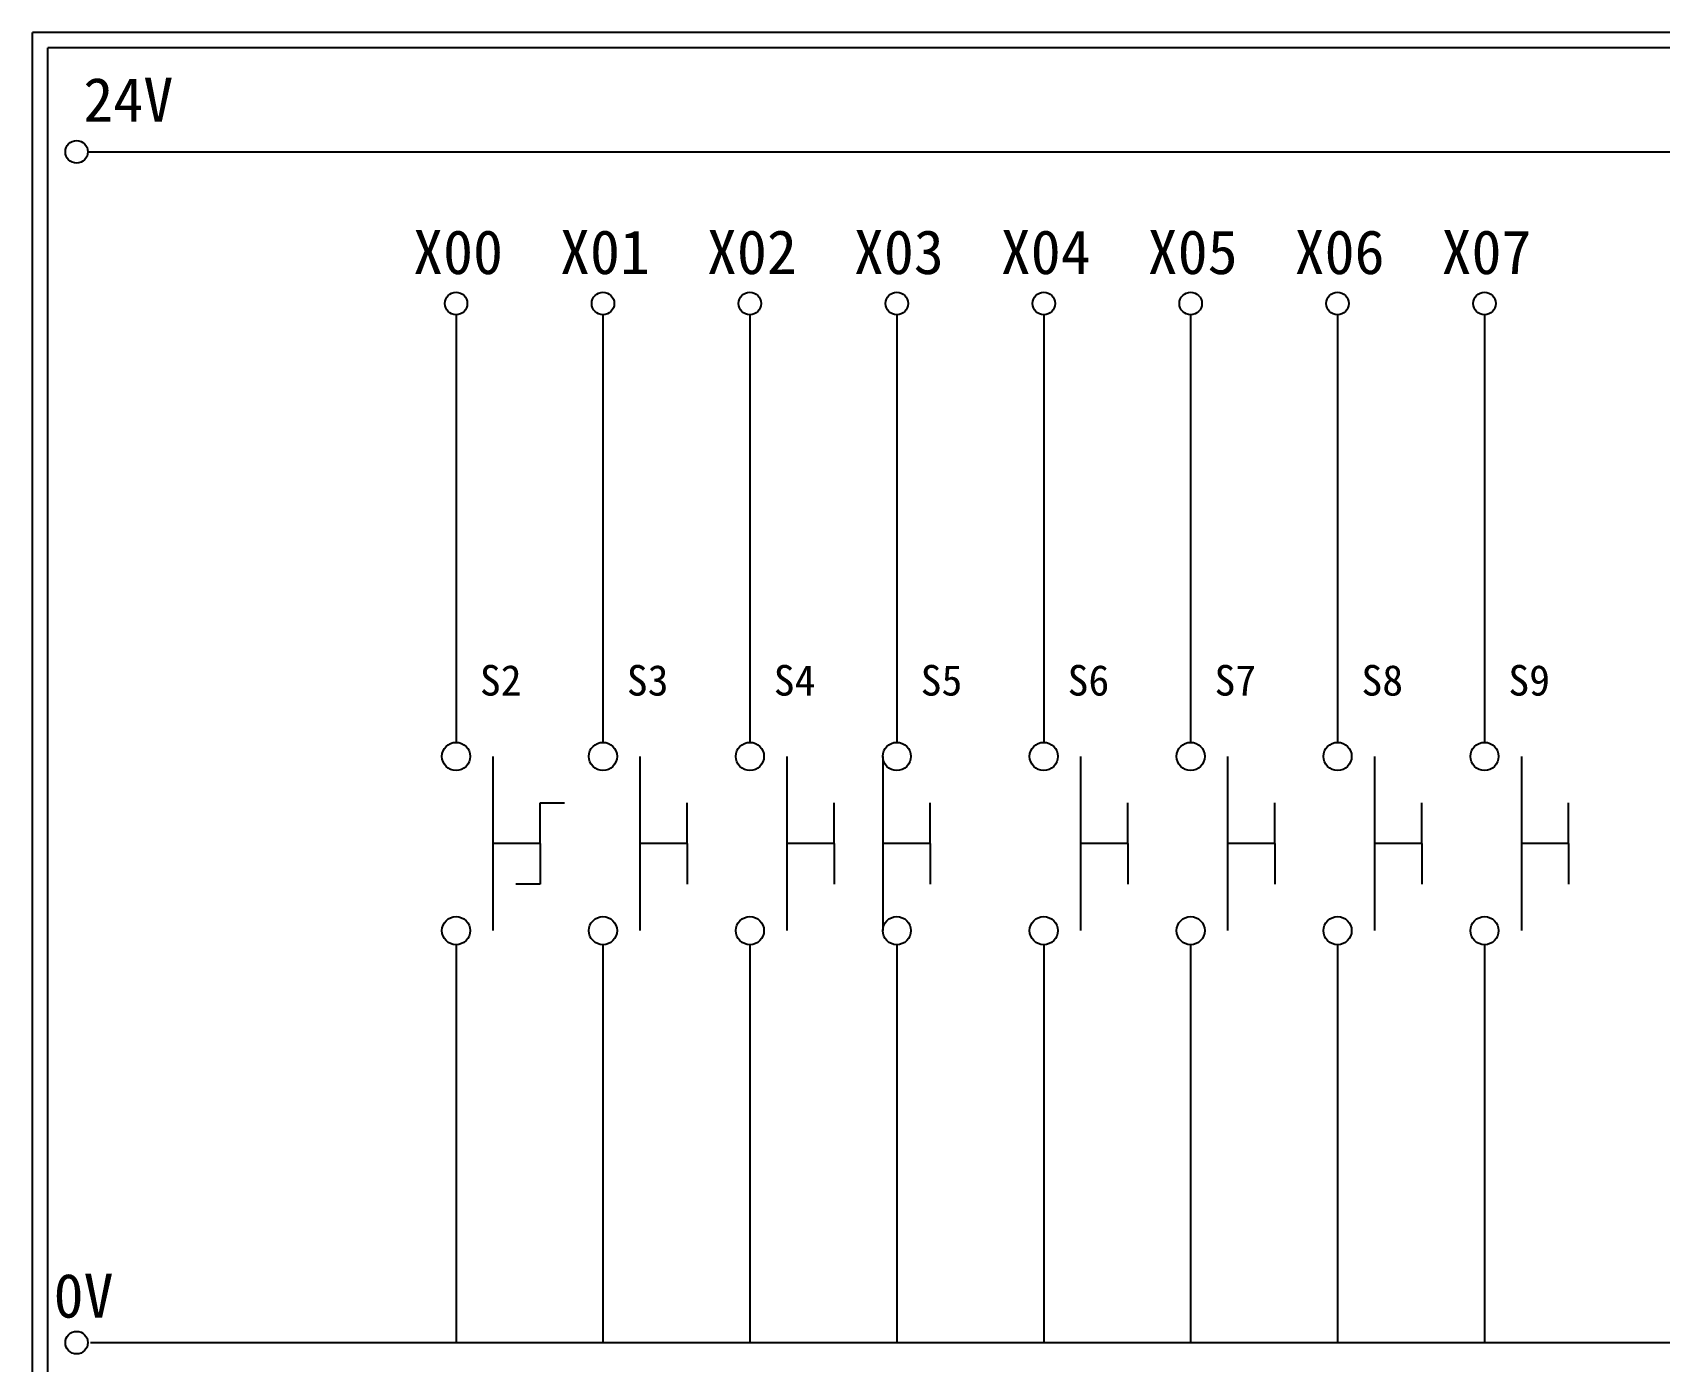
# Model space of a CAD drawing. Extents: x 325 to 612, y 3 to 207.
# Drawn here: x 325.3 to 458.2, y 98.4 to 207 of the extents above; entities that cross this region are included whole.
import ezdxf

# ---------------------------------------------------------------- set-up
doc = ezdxf.new("R2010")
doc.units = 0
doc.layers.get('0').update_dxf_attribs({"linetype": 'CONTINUOUS'})
doc.layers.add('圖框層', color=7, linetype='CONTINUOUS')
doc.layers.add('標尺寸層', color=3, linetype='CONTINUOUS')
doc.styles.add('STSL', font='KAIU.TTF')

msp = doc.modelspace()

# ---------------------------------------------------------------- linework, layer by layer
for p, q in [((366.78, 140.73), (366.78, 144.04)), ((378.78, 140.73), (378.78, 144.04)), ((390.78, 140.73), (390.78, 144.04)), ((398.63, 140.73), (398.63, 144.04)), ((414.78, 140.73), (414.78, 144.04)), ((426.78, 140.73), (426.78, 144.04)), ((438.78, 140.73), (438.78, 144.04)), ((450.78, 140.73), (450.78, 144.04)), ((366.78, 140.73), (366.78, 137.42)), ((378.78, 140.73), (378.78, 137.42)), ((390.78, 140.73), (390.78, 137.42)), ((398.63, 140.73), (398.63, 137.42)), ((414.78, 140.73), (414.78, 137.42)), ((426.78, 140.73), (426.78, 137.42)), ((438.78, 140.73), (438.78, 137.42)), ((450.78, 140.73), (450.78, 137.42))]:
    msp.add_line(p, q)
at = {"layer": '圖框層', "color": 7}
for p, q in [((612.32, 206.97), (325.32, 206.97)), ((325.32, 3), (325.32, 206.97)), ((611.07, 205.72), (326.57, 205.72)), ((326.57, 4.25), (326.57, 205.72))]:
    msp.add_line(p, q, dxfattribs=at)
at = {"layer": '標尺寸層', "color": 7}
for p, q in [((329.84, 197.22), (607.44, 197.22)), ((359.91, 183.91), (359.91, 148.99)), ((371.91, 183.91), (371.91, 148.99)), ((383.91, 183.91), (383.91, 148.99)), ((395.91, 183.91), (395.91, 148.99)), ((407.91, 183.91), (407.91, 148.99)), ((419.91, 183.91), (419.91, 148.99)), ((431.91, 183.91), (431.91, 148.99)), ((443.91, 183.91), (443.91, 148.99)), ((362.92, 147.84), (362.92, 133.61)), ((374.92, 147.84), (374.92, 133.61)), ((386.92, 147.84), (386.92, 133.61)), ((394.76, 147.84), (394.76, 133.61)), ((410.92, 147.84), (410.92, 133.61)), ((422.92, 147.84), (422.92, 133.61)), ((434.92, 147.84), (434.92, 133.61)), ((446.92, 147.84), (446.92, 133.61)), ((366.78, 140.73), (362.92, 140.73)), ((378.78, 140.73), (374.92, 140.73)), ((390.78, 140.73), (386.92, 140.73)), ((398.63, 140.73), (394.76, 140.73)), ((414.78, 140.73), (410.92, 140.73)), ((426.78, 140.73), (422.92, 140.73)), ((438.78, 140.73), (434.92, 140.73)), ((450.78, 140.73), (446.92, 140.73)), ((359.91, 132.46), (359.91, 99.96)), ((371.91, 132.46), (371.91, 99.96)), ((383.91, 132.46), (383.91, 99.96)), ((395.91, 132.46), (395.91, 99.96)), ((407.91, 132.46), (407.91, 99.96)), ((419.91, 132.46), (419.91, 99.96)), ((431.91, 132.46), (431.91, 99.96)), ((443.91, 132.46), (443.91, 99.96)), ((330.05, 99.96), (607.92, 99.96))]:
    msp.add_line(p, q, dxfattribs=at)
at = {"layer": '標尺寸層'}
for p, q in [((366.78, 144.04), (368.78, 144.04)), ((366.78, 137.42), (364.78, 137.42))]:
    msp.add_line(p, q, dxfattribs=at)
at = {"layer": '標尺寸層', "color": 7}
for centre, radius in [((328.92, 197.22), 0.92), ((359.91, 184.83), 0.92), ((371.91, 184.83), 0.92), ((383.91, 184.83), 0.92), ((395.91, 184.83), 0.92), ((407.91, 184.83), 0.92), ((419.91, 184.83), 0.92), ((431.91, 184.83), 0.92), ((443.91, 184.83), 0.92), ((359.91, 147.84), 1.15), ((371.91, 147.84), 1.15), ((383.91, 147.84), 1.15), ((395.91, 147.84), 1.15), ((407.91, 147.84), 1.15), ((419.91, 147.84), 1.15), ((431.91, 147.84), 1.15), ((443.91, 147.84), 1.15), ((359.91, 133.61), 1.15), ((371.91, 133.61), 1.15), ((383.91, 133.61), 1.15), ((395.91, 133.61), 1.15), ((407.91, 133.61), 1.15), ((419.91, 133.61), 1.15), ((431.91, 133.61), 1.15), ((443.91, 133.61), 1.15), ((328.92, 99.96), 0.92)]:
    msp.add_circle(centre, radius, dxfattribs=at)

# ---------------------------------------------------------------- texts
at = {"layer": '圖框層', "color": 4, "style": 'STSL'}
for s, height, p in [('24V', 3.6, (329.47, 199.68)), ('X00', 3.6, (356.4, 187.24)), ('X01', 3.6, (368.4, 187.24)), ('X02', 3.6, (380.4, 187.24)), ('X03', 3.6, (392.4, 187.24)), ('X04', 3.6, (404.4, 187.24)), ('X05', 3.6, (416.4, 187.24)), ('X06', 3.6, (428.4, 187.24)), ('X07', 3.6, (440.4, 187.24)), ('S2', 2.5, (361.86, 152.81)), ('S3', 2.5, (373.86, 152.81)), ('S4', 2.5, (385.86, 152.81)), ('S5', 2.5, (397.86, 152.81)), ('S6', 2.5, (409.86, 152.81)), ('S7', 2.5, (421.86, 152.81)), ('S8', 2.5, (433.86, 152.81)), ('S9', 2.5, (445.86, 152.81)), ('0V', 3.6, (327.04, 102))]:
    msp.add_text(s, height=height, dxfattribs=at).set_placement(p)

doc.saveas('drawing.dxf')
